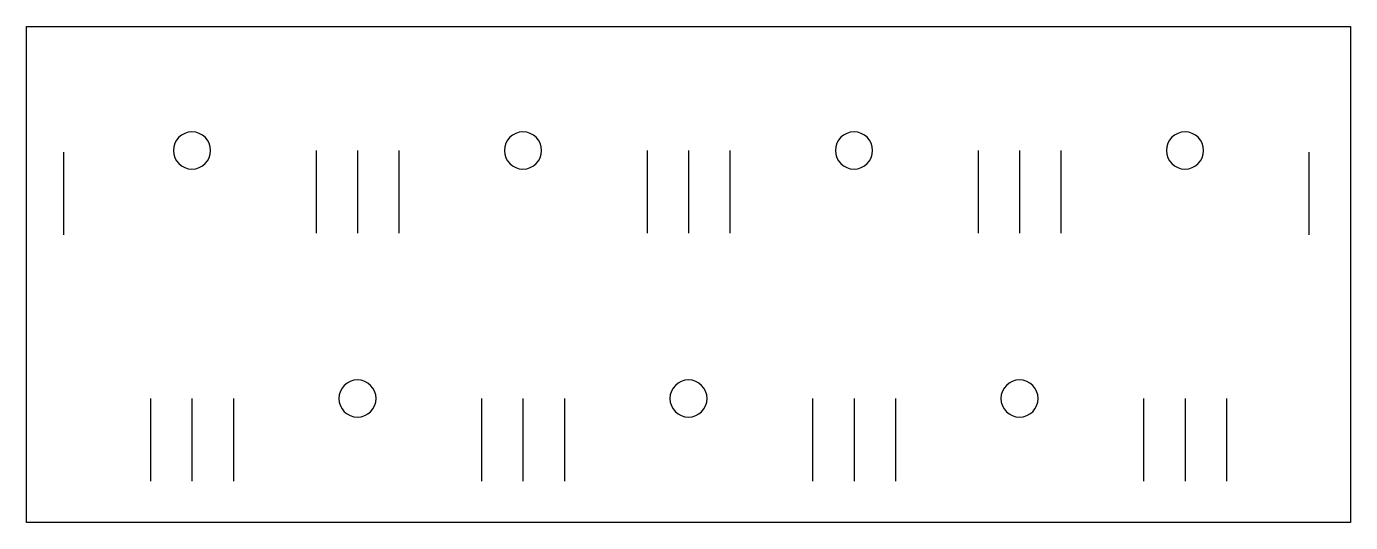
# Model space of a CAD drawing. Header units: metres. Extents: x 15350 to 17270, y -7418 to -6698.
import ezdxf

# ---------------------------------------------------------------- set-up
doc = ezdxf.new("R2010")
doc.units = ezdxf.units.M
doc.layers.add('LAYER1', color=1, linetype='Continuous')

msp = doc.modelspace()

# ---------------------------------------------------------------- linework, layer by layer
for p, q in [((15403.68, -6880.78), (15403.68, -7000.78)), ((15769.9, -6878.41), (15769.9, -6998.41)), ((15829.9, -6878.41), (15829.9, -6998.41)), ((15889.9, -6878.41), (15889.9, -6998.41)), ((16249.9, -6878.41), (16249.9, -6998.41)), ((16309.9, -6878.41), (16309.9, -6998.41)), ((16369.9, -6878.41), (16369.9, -6998.41)), ((16729.9, -6878.41), (16729.9, -6998.41)), ((16789.9, -6878.41), (16789.9, -6998.41)), ((16849.9, -6878.41), (16849.9, -6998.41)), ((17209.33, -6880.78), (17209.33, -7000.78)), ((15529.9, -7238.41), (15529.9, -7358.41)), ((15589.9, -7238.41), (15589.9, -7358.41)), ((15649.9, -7238.41), (15649.9, -7358.41)), ((16009.9, -7238.41), (16009.9, -7358.41)), ((16069.9, -7238.41), (16069.9, -7358.41)), ((16129.9, -7238.41), (16129.9, -7358.41)), ((16489.9, -7238.41), (16489.9, -7358.41)), ((16549.9, -7238.41), (16549.9, -7358.41)), ((16609.9, -7238.41), (16609.9, -7358.41)), ((16969.9, -7238.41), (16969.9, -7358.41)), ((17029.9, -7238.41), (17029.9, -7358.41)), ((17089.9, -7238.41), (17089.9, -7358.41))]:
    msp.add_line(p, q)
for points in [[(15562.9, -6878.41, 1), (15616.9, -6878.41, 1)], [(16042.9, -6878.41, 1), (16096.9, -6878.41, 1)], [(16522.9, -6878.41, 1), (16576.9, -6878.41, 1)], [(17002.9, -6878.41, 1), (17056.9, -6878.41, 1)], [(15802.9, -7238.41, 1), (15856.9, -7238.41, 1)], [(16282.9, -7238.41, 1), (16336.9, -7238.41, 1)], [(16762.9, -7238.41, 1), (16816.9, -7238.41, 1)]]:
    msp.add_lwpolyline(points, format="xyb", close=True)
at = {"layer": 'LAYER1'}
for p, q in [((15349.9, -7418.41), (15349.9, -6698.41)), ((15349.9, -6698.41), (17269.9, -6698.41)), ((17269.9, -6698.41), (17269.9, -7418.41)), ((17269.9, -7418.41), (15349.9, -7418.41))]:
    msp.add_line(p, q, dxfattribs=at)

doc.saveas('drawing.dxf')
